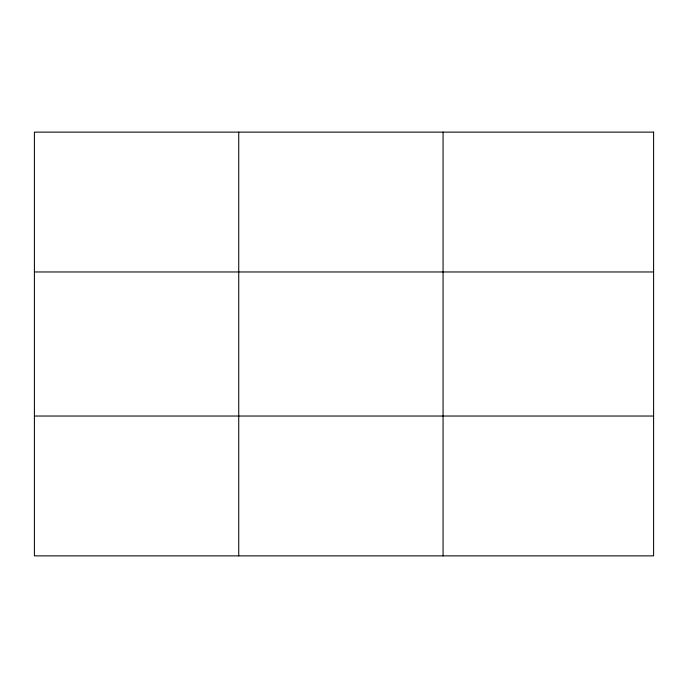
<?xml version="1.0" encoding="UTF-8"?>
<svg xmlns="http://www.w3.org/2000/svg" width="688" height="688" viewBox="0 0 688 688"><rect width="100%" height="100%" fill="white"/><g stroke="black" fill="none" stroke-linecap="round" stroke-linejoin="round"><path stroke-width="1.03" d="M238.736 555.87L238.736 132.13M443.072 555.87L443.072 132.13M34.4 271.966L653.6 271.966M34.4 416.034L653.6 416.034M653.6 132.13L653.6 555.87L34.4 555.87L34.4 132.13L653.6 132.13"/></g></svg>
